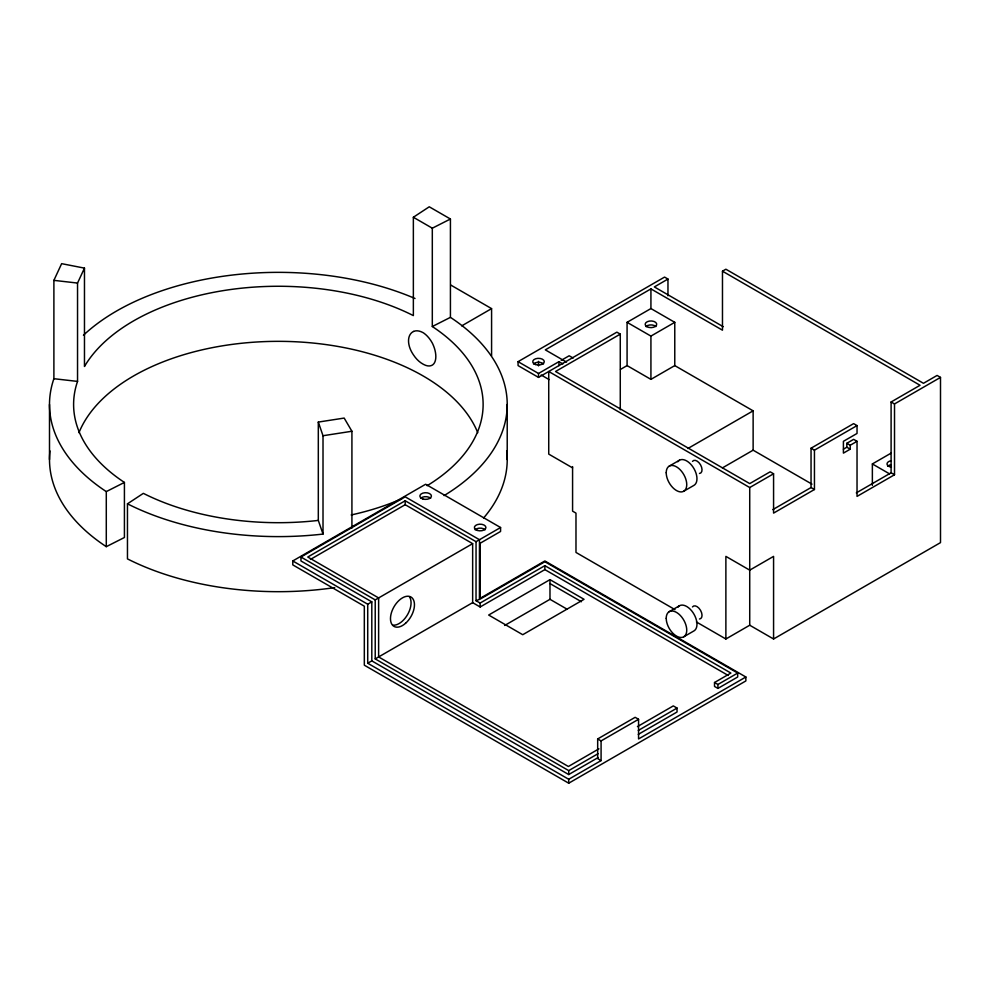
<?xml version="1.0" encoding="UTF-8"?>
<svg xmlns="http://www.w3.org/2000/svg" width="990" height="990" viewBox="0 0 990 990"><rect width="100%" height="100%" fill="white"/><g stroke="black" fill="none" stroke-linecap="round" stroke-linejoin="round"><path stroke-width="1.49" d="M476.029 600.707L480.113 599.136L544.871 561.738L737.686 673.064L737.686 676.999L717.936 688.409L714.52 686.441L714.52 682.506L730.88 673.064L544.871 565.674L480.15 603.046L476.029 600.707L476.054 541.679L500.581 527.521L500.581 531.457L480.15 543.25L480.15 598.319L544.871 560.959L745.866 676.999L745.866 680.934L568.718 783.201L364.32 665.193L364.32 606.189L292.78 564.882L292.78 560.959L425.638 484.246L500.581 527.521M479.432 598.74L479.469 539.711L405.195 496.832L300.948 557.024L300.948 560.959L371.807 601.858L371.807 660.875L568.718 774.551L598.146 757.56M84.472 268.129L77.542 283.066L77.542 381.41A204.757 118.218 0 0 0 124.418 482.427L124.418 537.496L106.289 546.666L106.289 491.597A228.863 132.128 0 0 1 53.893 378.7L53.893 280.356L61.64 263.662L84.472 268.129L84.472 366.473A204.757 118.218 0 0 1 413.362 315.6L413.362 217.256L429.252 206.799L450.425 219.013L450.425 317.357A228.863 132.128 0 0 1 444.114 495.582M127.463 503.823L143.352 493.354A204.757 118.218 0 0 0 318.31 520.418L323.012 534.068A228.863 132.128 0 0 1 127.463 503.823L127.463 558.892A228.863 132.128 0 0 0 334.694 587.615M461.687 325.883L491.585 308.62L491.585 355.831M620.272 409.761L620.272 334.125L616.869 332.157L538.511 377.4L518.067 365.595L518.067 361.659L664.562 277.089L667.965 279.056L667.965 295.775M696.44 621.992L725.88 638.995L749.727 625.222L773.574 638.995L940.5 542.619L940.5 377.4L937.097 375.433L923.472 383.303L725.88 269.218L722.477 271.186L722.477 330.19L650.925 288.894L545.317 349.866L566.515 362.105M667.965 279.056L654.341 286.927L723.232 326.7M518.067 361.659L538.511 373.465L558.954 361.659L562.877 363.936M561.219 360.348L569.176 355.769L573.148 358.058M674.772 365.595L650.925 379.368L627.078 365.595L627.078 322.332L650.925 308.558L674.772 322.332L674.772 365.595L753.13 410.838L753.13 450.178L811.973 484.147M620.272 334.125L555.538 371.498L749.727 483.603L770.171 471.809L773.574 473.777L773.574 513.105L814.448 489.506L814.448 450.165L857.031 425.589L857.031 433.459L843.406 441.317L843.406 453.123L850.224 449.188L850.224 445.253L857.031 441.317L857.031 496.398L894.515 474.755L894.515 403.945L940.5 377.4M627.078 322.332L650.925 336.093L674.772 322.332M620.507 369.394L627.078 365.595M476.054 541.679L405.195 500.767L307.766 557.024L378.625 597.935L378.625 656.939L568.384 766.495L598.925 748.848M310.439 559.412L405.195 504.702L472.651 543.646L472.651 602.65L480.15 606.981L544.871 569.609L728.207 675.452M292.78 560.959L367.723 604.222L371.807 601.858M300.948 557.024L375.222 599.903L472.651 543.646M687.926 448.482L753.13 410.838M669.228 466.129L679.449 460.226M367.723 604.222L367.723 663.226L371.807 660.875M375.222 599.903L375.222 658.907L472.651 602.65M722.403 467.911L753.13 450.178M683.731 491.25L693.953 485.36A14.504 8.378 60 0 0 692.951 466.995A14.504 8.378 60 0 0 677.816 461.736M549.982 579.645L488.664 615.038L522.732 634.714L584.05 599.309L549.982 579.645L549.982 599.309L504.653 625.47M772.806 509.627L811.045 487.538L811.045 448.21L853.627 423.621L857.031 425.589M856.301 492.884L891.099 472.787L891.099 401.989L920.057 385.271L722.477 271.186M572.579 467.874L548.732 454.101L548.732 371.498L749.727 487.538L773.574 473.777M843.406 449.188L846.821 447.22L846.821 443.285L853.627 439.35L857.031 441.317M872.363 485.36L872.363 463.939L890.913 453.234M669.228 611.672L679.437 605.769M683.744 636.805L693.953 630.915A14.516 8.378 60 0 0 692.951 612.538A14.516 8.378 60 0 0 677.816 607.278M638.562 719.285L601.079 740.916L601.079 760.592L597.675 758.625L597.675 738.948L635.147 717.317L638.562 719.285L638.562 738.948L745.866 676.999M637.449 726.611L673.299 705.907L677.049 708.073L677.049 712.008L638.265 734.394M375.222 658.907L568.718 770.616L598.146 753.638M638.265 730.471L677.049 708.073M714.52 682.506L717.936 684.474L737.686 673.064M367.723 663.226L568.718 779.279L601.079 760.592M413.362 217.256L432.308 228.195L450.425 219.013M413.61 331.44L412.904 331.798A19.231 12.14 54.9 0 0 412.904 354.049L413.61 355.101A19.293 11.496 58.3 0 0 422.891 364.023L423.769 364.506A19.28 10.766 61.6 0 0 432.222 365.149L432.779 364.778A19.218 9.949 64.6 0 0 432.779 344.025L432.222 342.899A19.28 10.766 61.6 0 0 423.769 333.086L422.891 332.553A19.293 11.496 58.3 0 0 413.61 331.415M106.289 491.597L124.418 482.427M427.148 485.694A204.757 118.218 0 0 0 432.308 326.527L450.425 317.357M351.92 431.256L323.012 435.724L318.31 422.074L344.173 418.077L351.92 431.256L351.92 528.054M53.893 280.356L77.542 283.066M53.893 378.7L77.542 381.41M891.099 401.989L894.515 403.945M846.821 443.285L850.224 445.253M846.821 447.22L850.224 449.188M891.099 472.787L894.515 474.755M872.363 463.939L889.589 473.888M811.045 448.21L814.448 450.165M811.045 487.538L814.448 489.506M450.71 285.021L491.585 308.62M541.159 375L549.104 379.591M675.019 609.63L575.982 552.445L575.982 513.117L572.579 511.149L572.579 466.612M549.982 583.568L581.427 601.734M549.982 599.309L567.01 609.147M597.675 738.948L601.079 740.916M773.574 638.995L773.574 556.38L749.727 570.153L725.88 556.38L725.88 638.995M749.727 487.538L749.727 625.222M717.936 684.474L717.936 688.409M650.925 288.894L650.925 308.558M650.925 336.093L650.925 379.368M568.718 770.616L568.718 774.551M568.718 779.279L568.718 783.201M558.954 361.659L558.954 365.595M544.871 565.674L544.871 569.609M538.511 361.362L538.511 365.904M538.511 373.465L538.511 377.4M507.214 404.477L507.214 459.546M480.15 603.046L480.15 606.981M432.308 228.195L432.308 326.527M405.195 500.767L405.195 504.702M323.012 435.724L323.012 534.068M318.31 422.074L318.31 520.418M49.5 404.477L49.5 459.546M78.953 432.704A204.757 118.218 0 0 1 278.363 341.34A204.757 118.218 0 0 1 477.762 432.704M401.68 498.849A204.757 118.218 0 0 1 351.178 514.961M83.445 335.226A228.863 132.128 0 0 1 415.02 298.497M506.732 450.908A228.863 132.128 0 0 1 483.615 517.993M106.289 546.666A228.863 132.128 0 0 1 49.995 450.908M692.505 461.389A7.215 4.17 60 0 1 700.536 464.805A7.215 4.17 60 0 1 699.472 473.468M891.421 467.181A5.779 3.341 0 0 1 887.028 464.001A5.779 3.341 0 0 1 891.198 460.734M533.499 363.924A5.779 3.341 0 0 1 543.51 363.924M887.745 466.265A5.779 3.341 0 0 1 891.198 464.669M645.926 326.564A5.779 3.341 0 0 1 655.937 326.564M692.493 606.932A7.227 4.17 60 0 1 700.536 610.347A7.227 4.17 60 0 1 699.472 619.022M420.626 498.317A5.779 3.341 0 0 1 430.65 498.317M475.138 529.786A5.779 3.341 0 0 1 485.15 529.786M409.452 596.809A16.966 9.789 -60 0 1 407.546 614.629A16.966 9.789 -60 0 1 393.067 625.185M535.615 364.555A5.779 3.341 0 0 0 544.29 361.659A5.779 3.341 0 0 0 535.615 358.776A5.779 3.341 0 0 0 535.615 364.555M666.221 472.762A14.504 8.378 60 0 0 681.615 491.906A14.504 8.378 60 0 0 681.615 471.389A14.504 8.378 60 0 0 666.221 472.762M666.221 618.317A14.516 8.378 60 0 0 681.615 637.461A14.516 8.378 60 0 0 681.615 616.943A14.516 8.378 60 0 0 666.221 618.317M646.841 326.65A5.779 3.341 0 0 0 656.519 325.153A5.779 3.341 0 0 0 649.44 321.069A5.779 3.341 0 0 0 646.841 326.65M422.742 498.935A5.779 3.341 0 0 0 431.417 496.052A5.779 3.341 0 0 0 422.742 493.156A5.779 3.341 0 0 0 422.742 498.935M477.254 530.405A5.779 3.341 0 0 0 485.929 527.521A5.779 3.341 0 0 0 477.254 524.626A5.779 3.341 0 0 0 477.254 530.405M405.578 623.279A16.966 9.789 -60 0 0 410.949 597.007A16.966 9.789 -60 0 0 390.889 614.802A16.966 9.789 -60 0 0 405.578 623.279"/></g></svg>
